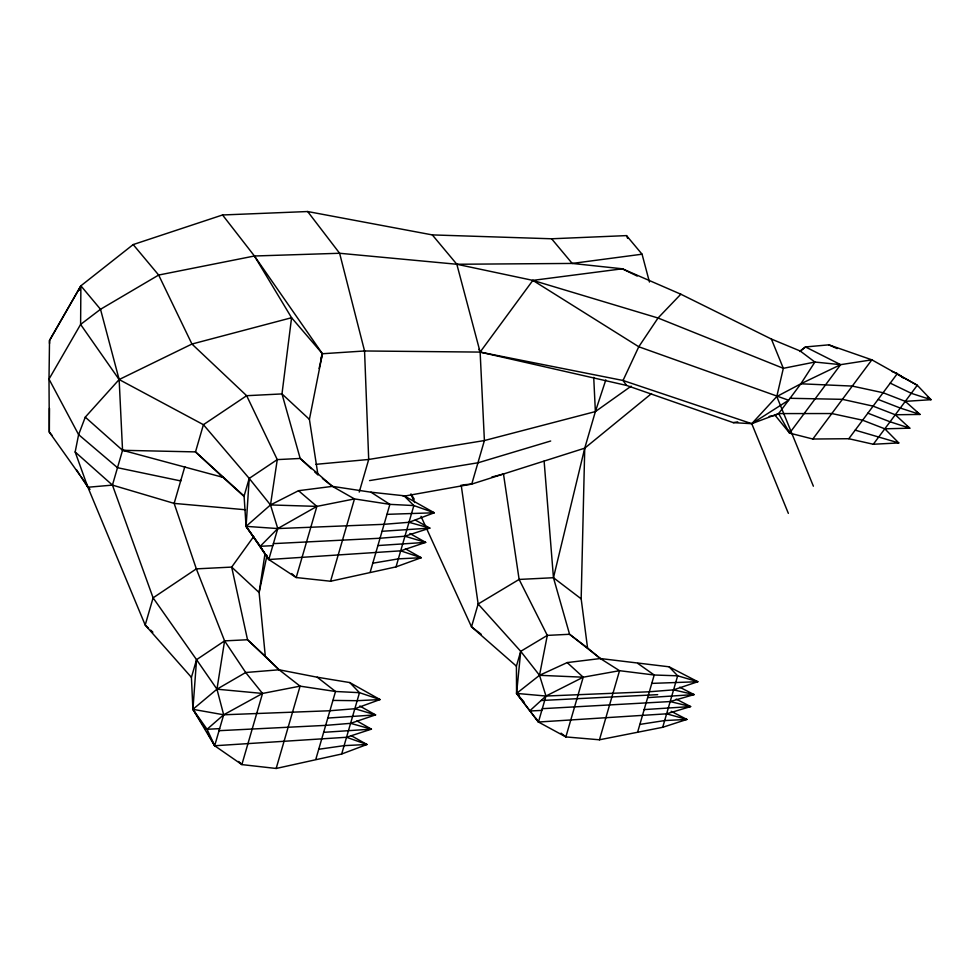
<?xml version="1.0" encoding="UTF-8"?>
<svg xmlns="http://www.w3.org/2000/svg" width="980" height="980" viewBox="0 0 980 980"><rect width="100%" height="100%" fill="white"/><g stroke="black" fill="none" stroke-linecap="round" stroke-linejoin="round"><path stroke-width="1.47" d="M49.49 408.391L49.319 432.156L90.001 489.424M587.559 647.976L569.576 634.28L547.306 635.395L520.723 651.333L516.411 666.155L516.57 693.411L545.983 696.033L649.348 691.77L673.579 689.859L697.833 681.725L677.658 675.808L654.211 675.012L619.532 670.688L600.348 658.536L587.559 647.976L581.165 598.829L584.741 448.166L595.375 411.588L605.824 379.885M405.438 548.837L421.229 557.718L396.03 566.881L330.566 581.238L296.205 577.538L268.777 559.531L246.078 526.358L249.214 478.412L203.411 424.683L119.144 379.542L80.605 324.441L80.887 285.817L133.182 244.571L222.546 214.975L307.659 211.533L432.315 234.906L551.605 238.777L626.514 235.604L642.059 254.2L649.446 282.044M351.171 735.625L366.961 744.494L341.677 754.012L276.164 768.467L241.864 764.596L214.669 745.755L192.913 709.324L196.551 659.687L153.101 597.849L112.443 485.112L75.166 451.976L78.608 434.642L85.272 417.149L119.144 379.542L191.945 344.041L291.575 317.728L322.432 353.743L309.411 419.366L317.973 474.969L314.641 471.87M461.176 485.002L478.142 603.999L520.723 651.333L516.57 693.411L538.437 722.027L565.864 736.923L599.454 739.79L662.713 727.295L686.882 719.442L671.19 711.308M264.98 553.786L259.112 592.533L265.311 656.245L279.092 669.781L300.088 686.147L335.515 691.488L359.488 692.676L380.02 699.561L354.821 708.724L329.917 710.745L223.673 714.788L192.913 709.324L191.418 677.352L196.551 659.687L224.592 640.883L247.524 639.744L265.311 656.245M184.828 466.652L174.146 503.402L196.343 568.865L224.592 640.883L216.96 689.185L223.673 714.788L214.669 745.755L346.528 737.266L371.42 729.157L356.965 720.949M267.001 555.354L259.112 592.533L231.684 567.089L196.343 568.865L153.101 597.849L145.199 625.056L191.418 677.352M319.113 368.48L322.432 353.743L254.433 256L222.546 214.975M651.786 683.391L697.833 681.725L669.083 666.804L600.348 658.536L569.576 634.28L553.455 577.722L584.741 448.166L651.516 393.58M79.625 290.19L80.887 285.817L100.511 309.288L119.144 379.542L122.549 450.298L112.443 485.112L87.845 487.256L81.303 477.187M244.081 496.064L249.214 478.412L277.267 459.608L300.186 458.456L332.416 486.362L354.478 498.918L389.881 504.357L413.854 505.558L434.275 512.773L408.991 522.291L384.087 524.312L277.769 528.563L246.078 526.358L244.081 496.064L195.51 451.903L122.549 450.298L85.272 417.149M224.592 640.883L245.698 672.513L262.53 693.448L241.864 764.596L238.655 761.448M330.566 581.238L354.478 498.918L316.883 506.391L296.205 577.538L291.697 573.545M276.164 768.467L300.088 686.147L262.53 693.448L216.96 689.185L192.913 709.324L202.297 724M359.231 492.07L368.701 459.473L364.56 350.975L339.619 253.269L307.659 211.533M315.829 759.255L335.515 691.488L317.226 677.217L279.092 669.781L245.698 672.513L216.96 689.185L196.551 659.687M370.195 572.124L389.881 504.357L370.979 492.205L332.416 486.362L298.52 490.698L270.492 504.933L246.078 526.358L258.953 544.635M341.677 754.012L359.488 692.676L349.75 682.558L317.226 677.217M396.03 566.881L413.854 505.558L404.017 495.77L370.979 492.205M599.454 739.79L619.532 670.688L583.21 677.205L565.864 736.923L561.05 733.15M637.698 731.889L654.211 675.012L637.772 663.399M662.713 727.295L677.658 675.808L669.083 666.804M320.987 358.055L322.432 353.743L364.56 350.975L480.127 352.09L623.035 380.485L751.758 423.691L778.647 413.585L831.812 413.548L862.62 420.2L884.817 428.824L909.771 428.174L895.291 414.761L873.107 406.137L842.408 399.338L790.052 398.284M769.165 416.402L775.156 415.373L778.647 413.585L800.856 383.793L814.895 362.049L840.62 364.658L871.857 359.832L917.28 385.263L931 399.693L905.287 401.359L883.09 392.735L852.282 386.083L800.856 383.793L776.785 396.533L751.758 423.691L733.273 422.637L626.563 385.434L480.127 352.09L478.987 349.296M253.698 536.526L231.684 567.089L247.524 639.744L279.092 669.781M403.209 496.321L471.748 484.083L484.402 440.547L480.127 352.09L532.851 280.378L622.349 268.79L680.831 294.208L771.383 339.055L800.195 350.999L814.895 362.049L783.326 368.321L658.033 318.01L532.851 280.378L456.827 264.257L339.619 253.269L254.433 256L158.662 275.049L100.511 309.288L80.605 324.441L49 379.101L49.319 432.156L52.209 435.549M775.156 415.373L789.598 433.099L840.62 364.658L805.486 346.945L800.195 350.999M778.647 413.585L789.598 433.099L812.824 439.028L871.857 359.832L828.835 344.838L805.486 346.945L799.827 351.514M812.824 439.028L848.815 438.721L897.398 373.539L891.763 371.346M848.815 438.721L873.303 444.259L917.28 385.263L895.83 373.282M680.831 294.208L658.033 318.01L638.776 346.761L623.035 380.485L626.563 385.434M315.964 464.324L368.701 459.473L484.402 440.547L595.375 411.588L631.157 386.157M298.52 490.698L316.883 506.391L277.769 528.563L260.214 546.301L268.777 559.531L400.698 550.834L425.675 542.381L409.885 533.512M262.53 693.448L223.673 714.788L207.05 729.279L214.669 745.755L206.854 731.497M529.323 710.108L516.57 693.411L539.515 675.306L567.2 662.59L583.21 677.205L545.983 696.033L529.58 711.014L541.818 710.39M800.856 383.793L840.62 364.658M219.055 730.688L325.679 725.372L350.583 723.338L375.56 714.886L359.77 706.017M273.396 543.63L380.032 538.24L404.936 536.219L429.828 528.11L415.324 520.062M584.741 448.166L471.748 484.083L462.683 484.88M531.148 712.485L538.437 722.027L666.62 713.82L690.618 706.568L676.237 699.108M369.546 480.604L478.24 462.732L550.687 441.012M542.32 708.675L670.185 701.558L694.097 694.587L679.704 687.201M491.813 477.04L503.487 474.002L519.118 579.437L547.306 635.395L539.515 675.306L545.983 696.033L538.437 722.027L536.085 718.377M733.273 422.637L737.756 421.865M372.78 563.206L398.37 558.857L421.229 557.718L400.698 550.834M639.867 724.404L664.661 720.557L686.882 719.442L666.62 713.82M318.733 749.271L344.103 745.645L366.961 744.494L346.528 737.266M642.059 254.2L572.21 263.436L456.827 264.257L432.315 234.906M567.2 662.59L600.348 658.536M382.065 531.283L429.828 528.11L408.991 522.291M377.913 545.554L425.675 542.381L404.936 536.219M327.798 718.058L375.56 714.886L354.821 708.724M323.657 732.33L371.42 729.157L350.583 723.338M647.658 697.613L694.097 694.587L673.579 689.859M644.166 709.594L690.618 706.568L670.185 701.558M873.303 444.259L898.77 442.923L884.817 428.824M272.795 545.664L260.214 546.301L246.078 526.358M581.165 598.829L553.455 577.722L519.118 579.437L478.142 603.999L471.502 626.845L516.411 666.155M541.082 700.504L657.678 694.661M219.643 728.642L207.05 729.279L192.913 709.324M386.978 514.341L434.275 512.773L404.017 495.77M895.291 414.761L920 414.442L905.287 401.359M332.93 700.406L357.161 700.7L380.02 699.561L349.75 682.558M316.883 506.391L270.492 504.933L249.214 478.412M583.21 677.205L539.515 675.306L520.723 651.333M245.502 509.772L174.146 503.402L112.443 485.112M127.069 450.849L122.549 450.298L222.938 477.334L244.069 496.468M49.527 343.49L49.527 340.464L80.887 285.817L49.527 340.464L49 379.101L78.608 434.642L117.502 467.705L180.786 480.947L180.418 480.041M855.209 430.147L898.77 442.923M878.105 399.436L900.289 408.06L920 414.442L916.398 411.649M867.864 413.168L890.048 421.792L909.771 428.174L907.37 426.3M828.835 344.838L837.153 348.598M890.244 383.131L911.278 393.311L931 399.693L927.399 396.888M637.172 276.054L622.349 268.79L572.21 263.436L551.605 238.777M220.292 475.925L222.938 477.334L195.51 451.903L203.411 424.683L246.654 395.7L281.983 393.923L309.411 419.366M532.851 280.378L638.776 346.761L788.594 400.244L751.758 423.691L788.349 513.361M519.094 695.114L516.57 693.411L524.153 702.109M481.143 634.195L471.502 626.845L420.996 516.35M898.636 374.409L903.438 378.145M322.42 478.473L332.416 486.362M311.309 468.771L300.186 458.456L281.983 393.923L291.575 317.728L254.433 256M148.495 628.119L145.199 625.056L86.142 483.067M150.687 630.152L152.88 632.186M133.182 244.571L158.662 275.049L191.945 344.041L246.654 395.7L277.267 459.608L270.492 504.933L277.769 528.563L268.777 559.531L259.774 545.885M76.403 469.641L79.674 474.675M203.864 726.45L205.433 728.899M411.049 494.128L414.234 499.139M410.89 494.263L414.675 502.544M771.383 339.055L783.326 368.321L776.785 396.533L813.376 486.19M626.514 235.604L627.629 238.324M118.004 376.749L119.144 379.542M75.166 451.976L87.845 487.256M788.704 430.245L789.598 433.099M456.827 264.257L480.127 352.09M544.12 461.09L553.455 577.722M593.721 377.386L595.375 411.588"/></g></svg>
